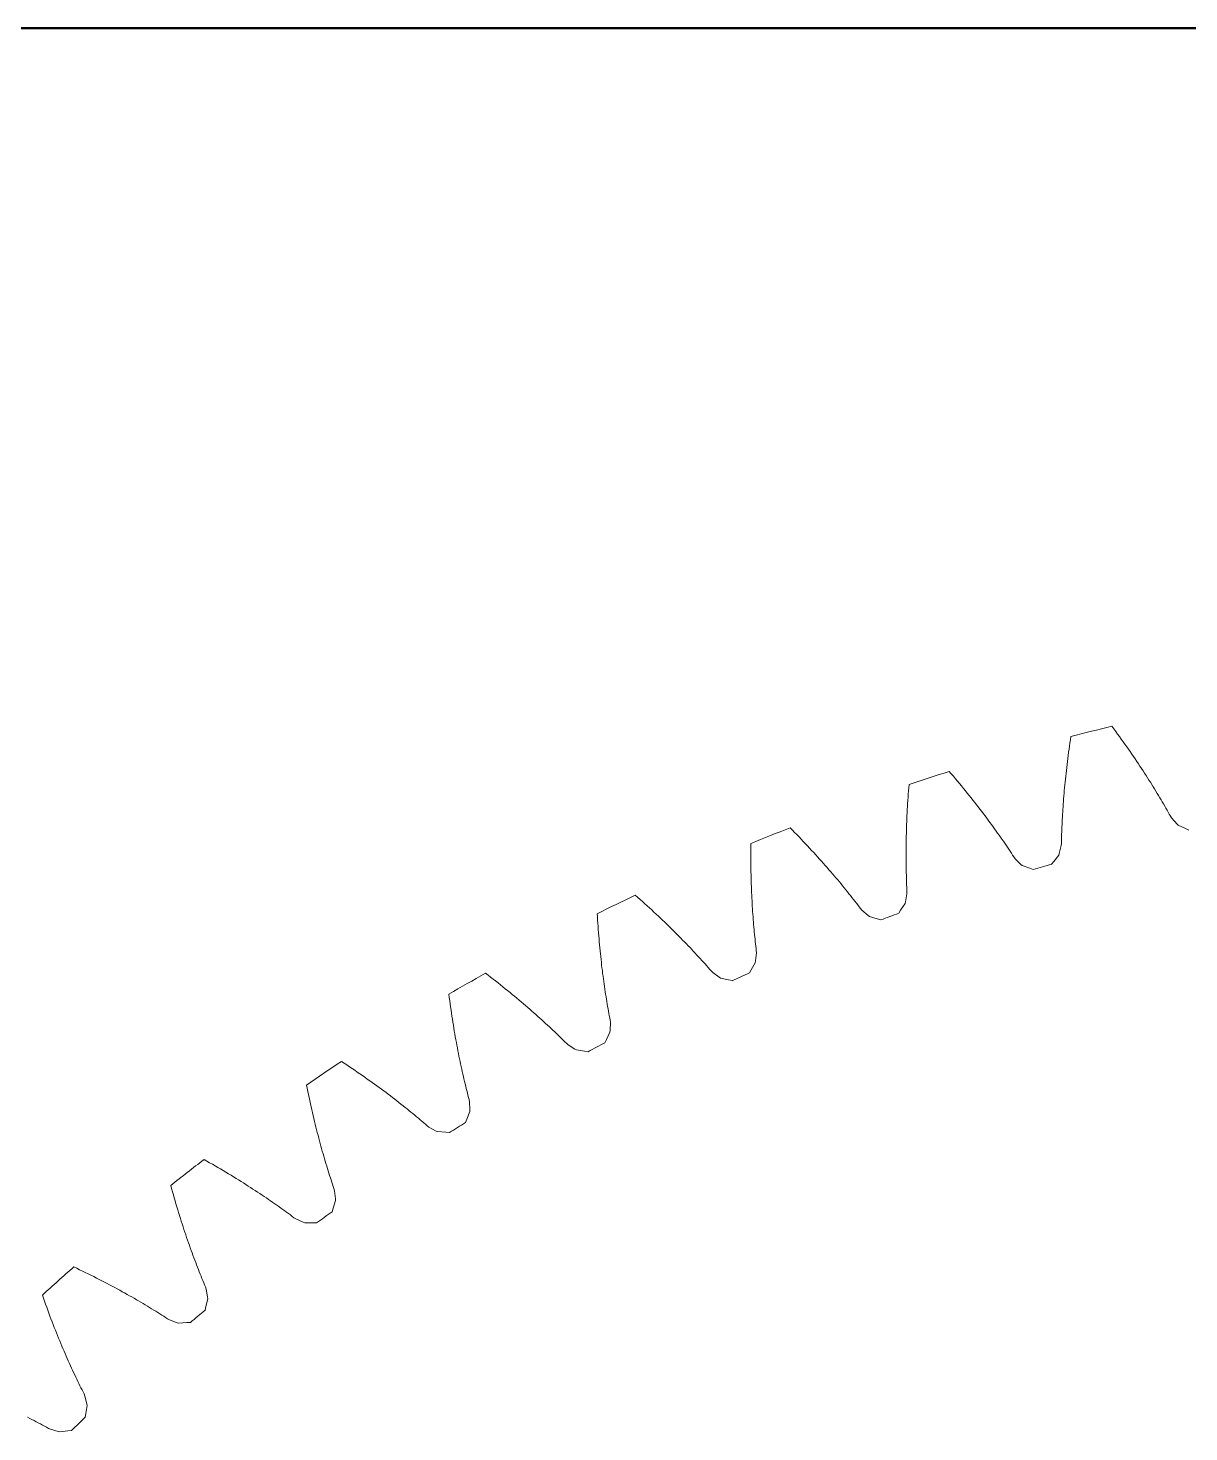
# Model space of a CAD drawing. Header units: millimetres. Extents: x 278858 to 279223, y 218711 to 219074.
# Drawn here: x 278951.92 to 278974, y 219006.14 to 219032.83 of the extents above; entities that cross this region are included whole.
import ezdxf

# ---------------------------------------------------------------- set-up
doc = ezdxf.new("R2010")
doc.units = ezdxf.units.MM
doc.header["$LTSCALE"] = 2
doc.layers.add('AM_9', color=251, linetype='Continuous', lineweight=15)
doc.layers.add('Visibile (ANSI)', color=7, linetype='Continuous', lineweight=50)

msp = doc.modelspace()

# ---------------------------------------------------------------- linework, layer by layer
at = {"layer": 'AM_9'}
for p, q in [((278972.57, 219019.508), (278972.533, 219019.557)), ((278972.606, 219019.459), (278972.57, 219019.508)), ((278971.735, 219019.242), (278971.726, 219019.181)), ((278971.744, 219019.302), (278971.735, 219019.242)), ((278971.753, 219019.363), (278971.744, 219019.302)), ((278972.642, 219019.41), (278972.606, 219019.459)), ((278972.677, 219019.361), (278972.642, 219019.41)), ((278972.712, 219019.313), (278972.677, 219019.361)), ((278972.747, 219019.264), (278972.712, 219019.313)), ((278972.781, 219019.217), (278972.747, 219019.264)), ((278972.814, 219019.169), (278972.781, 219019.217)), ((278971.695, 219018.946), (278971.687, 219018.888)), ((278971.702, 219019.004), (278971.695, 219018.946)), ((278971.71, 219019.063), (278971.702, 219019.004)), ((278971.718, 219019.122), (278971.71, 219019.063)), ((278971.726, 219019.181), (278971.718, 219019.122)), ((278972.847, 219019.122), (278972.814, 219019.169)), ((278972.88, 219019.075), (278972.847, 219019.122)), ((278972.912, 219019.028), (278972.88, 219019.075)), ((278972.944, 219018.982), (278972.912, 219019.028)), ((278972.975, 219018.936), (278972.944, 219018.982)), ((278969.479, 219018.653), (278969.439, 219018.699)), ((278971.667, 219018.718), (278971.661, 219018.662)), ((278971.673, 219018.774), (278971.667, 219018.718)), ((278971.68, 219018.831), (278971.673, 219018.774)), ((278971.687, 219018.888), (278971.68, 219018.831)), ((278973.006, 219018.89), (278972.975, 219018.936)), ((278973.037, 219018.844), (278973.006, 219018.89)), ((278973.067, 219018.799), (278973.037, 219018.844)), ((278973.096, 219018.754), (278973.067, 219018.799)), ((278973.126, 219018.71), (278973.096, 219018.754)), ((278973.154, 219018.666), (278973.126, 219018.71)), ((278968.675, 219018.451), (278968.67, 219018.39)), ((278969.519, 219018.606), (278969.479, 219018.653)), ((278969.558, 219018.56), (278969.519, 219018.606)), ((278969.597, 219018.514), (278969.558, 219018.56)), ((278969.635, 219018.468), (278969.597, 219018.514)), ((278969.673, 219018.422), (278969.635, 219018.468)), ((278969.71, 219018.377), (278969.673, 219018.422)), ((278971.638, 219018.443), (278971.633, 219018.389)), ((278971.643, 219018.497), (278971.638, 219018.443)), ((278971.649, 219018.551), (278971.643, 219018.497)), ((278971.655, 219018.606), (278971.649, 219018.551)), ((278971.661, 219018.662), (278971.655, 219018.606)), ((278973.183, 219018.622), (278973.154, 219018.666)), ((278973.211, 219018.578), (278973.183, 219018.622)), ((278973.238, 219018.535), (278973.211, 219018.578)), ((278973.265, 219018.492), (278973.238, 219018.535)), ((278973.292, 219018.449), (278973.265, 219018.492)), ((278973.318, 219018.407), (278973.292, 219018.449)), ((278968.653, 219018.149), (278968.649, 219018.089)), ((278968.656, 219018.208), (278968.653, 219018.149)), ((278968.661, 219018.268), (278968.656, 219018.208)), ((278968.665, 219018.329), (278968.661, 219018.268)), ((278968.67, 219018.39), (278968.665, 219018.329)), ((278969.747, 219018.332), (278969.71, 219018.377)), ((278969.783, 219018.287), (278969.747, 219018.332)), ((278969.819, 219018.242), (278969.783, 219018.287)), ((278969.854, 219018.198), (278969.819, 219018.242)), ((278969.889, 219018.154), (278969.854, 219018.198)), ((278969.924, 219018.11), (278969.889, 219018.154)), ((278971.615, 219018.18), (278971.611, 219018.129)), ((278971.619, 219018.232), (278971.615, 219018.18)), ((278971.623, 219018.284), (278971.619, 219018.232)), ((278971.628, 219018.336), (278971.623, 219018.284)), ((278971.633, 219018.389), (278971.628, 219018.336)), ((278973.344, 219018.365), (278973.318, 219018.407)), ((278973.37, 219018.323), (278973.344, 219018.365)), ((278973.395, 219018.282), (278973.37, 219018.323)), ((278973.42, 219018.241), (278973.395, 219018.282)), ((278973.444, 219018.2), (278973.42, 219018.241)), ((278973.468, 219018.16), (278973.444, 219018.2)), ((278973.491, 219018.12), (278973.468, 219018.16)), ((278968.639, 219017.915), (278968.636, 219017.858)), ((278968.642, 219017.973), (278968.639, 219017.915)), ((278968.645, 219018.031), (278968.642, 219017.973)), ((278968.649, 219018.089), (278968.645, 219018.031)), ((278969.958, 219018.066), (278969.924, 219018.11)), ((278969.991, 219018.023), (278969.958, 219018.066)), ((278970.024, 219017.98), (278969.991, 219018.023)), ((278970.057, 219017.938), (278970.024, 219017.98)), ((278970.089, 219017.895), (278970.057, 219017.938)), ((278970.121, 219017.853), (278970.089, 219017.895)), ((278971.594, 219017.88), (278971.591, 219017.832)), ((278971.597, 219017.929), (278971.594, 219017.88)), ((278971.6, 219017.978), (278971.597, 219017.929)), ((278971.603, 219018.028), (278971.6, 219017.978)), ((278971.607, 219018.078), (278971.603, 219018.028)), ((278971.611, 219018.129), (278971.607, 219018.078)), ((278973.515, 219018.081), (278973.491, 219018.12)), ((278973.537, 219018.041), (278973.515, 219018.081)), ((278973.56, 219018.002), (278973.537, 219018.041)), ((278973.582, 219017.964), (278973.56, 219018.002)), ((278973.603, 219017.926), (278973.582, 219017.964)), ((278973.625, 219017.888), (278973.603, 219017.926)), ((278973.645, 219017.85), (278973.625, 219017.888)), ((278966.456, 219017.584), (278966.412, 219017.628)), ((278968.627, 219017.634), (278968.625, 219017.579)), ((278968.629, 219017.689), (278968.627, 219017.634)), ((278968.631, 219017.745), (278968.629, 219017.689)), ((278968.634, 219017.801), (278968.631, 219017.745)), ((278968.636, 219017.858), (278968.634, 219017.801)), ((278970.153, 219017.811), (278970.121, 219017.853)), ((278970.183, 219017.77), (278970.153, 219017.811)), ((278970.214, 219017.728), (278970.183, 219017.77)), ((278970.244, 219017.687), (278970.214, 219017.728)), ((278970.274, 219017.647), (278970.244, 219017.687)), ((278970.303, 219017.606), (278970.274, 219017.647)), ((278971.582, 219017.644), (278971.58, 219017.598)), ((278971.584, 219017.69), (278971.582, 219017.644)), ((278971.586, 219017.737), (278971.584, 219017.69)), ((278971.588, 219017.784), (278971.586, 219017.737)), ((278971.591, 219017.832), (278971.588, 219017.784)), ((278973.669, 219017.814), (278973.645, 219017.85)), ((278973.771, 219017.699), (278973.669, 219017.814)), ((278973.795, 219017.677), (278973.771, 219017.699)), ((278973.935, 219017.614), (278973.795, 219017.677)), ((278973.998, 219017.584), (278973.935, 219017.614)), ((278966.498, 219017.54), (278966.456, 219017.584)), ((278966.541, 219017.497), (278966.498, 219017.54)), ((278966.583, 219017.453), (278966.541, 219017.497)), ((278966.624, 219017.41), (278966.583, 219017.453)), ((278966.665, 219017.367), (278966.624, 219017.41)), ((278966.705, 219017.325), (278966.665, 219017.367)), ((278968.621, 219017.418), (278968.62, 219017.365)), ((278968.62, 219017.365), (278968.62, 219017.313)), ((278968.622, 219017.471), (278968.621, 219017.418)), ((278968.624, 219017.525), (278968.622, 219017.471)), ((278968.625, 219017.579), (278968.624, 219017.525)), ((278970.332, 219017.566), (278970.303, 219017.606)), ((278970.36, 219017.527), (278970.332, 219017.566)), ((278970.388, 219017.487), (278970.36, 219017.527)), ((278970.415, 219017.448), (278970.388, 219017.487)), ((278970.442, 219017.409), (278970.415, 219017.448)), ((278970.469, 219017.371), (278970.442, 219017.409)), ((278970.495, 219017.333), (278970.469, 219017.371)), ((278971.573, 219017.376), (278971.572, 219017.334)), ((278971.574, 219017.42), (278971.573, 219017.376)), ((278971.575, 219017.464), (278971.574, 219017.42)), ((278971.577, 219017.508), (278971.575, 219017.464)), ((278971.578, 219017.553), (278971.577, 219017.508)), ((278971.58, 219017.598), (278971.578, 219017.553)), ((278965.667, 219017.265), (278965.666, 219017.204)), ((278965.666, 219017.204), (278965.666, 219017.143)), ((278965.666, 219017.143), (278965.666, 219017.083)), ((278965.666, 219017.083), (278965.666, 219017.023)), ((278965.667, 219017.327), (278965.667, 219017.265)), ((278966.745, 219017.282), (278966.705, 219017.325)), ((278966.784, 219017.24), (278966.745, 219017.282)), ((278966.823, 219017.198), (278966.784, 219017.24)), ((278966.862, 219017.156), (278966.823, 219017.198)), ((278966.9, 219017.115), (278966.862, 219017.156)), ((278966.937, 219017.073), (278966.9, 219017.115)), ((278968.619, 219017.261), (278968.618, 219017.21)), ((278968.618, 219017.21), (278968.618, 219017.159)), ((278968.618, 219017.159), (278968.618, 219017.109)), ((278968.618, 219017.109), (278968.618, 219017.059)), ((278968.62, 219017.313), (278968.619, 219017.261)), ((278970.521, 219017.295), (278970.495, 219017.333)), ((278970.547, 219017.257), (278970.521, 219017.295)), ((278970.572, 219017.22), (278970.547, 219017.257)), ((278970.596, 219017.183), (278970.572, 219017.22)), ((278970.621, 219017.146), (278970.596, 219017.183)), ((278970.644, 219017.11), (278970.621, 219017.146)), ((278970.668, 219017.074), (278970.644, 219017.11)), ((278971.522, 219017.11), (278971.427, 219016.989)), ((278971.533, 219017.141), (278971.522, 219017.11)), ((278971.569, 219017.291), (278971.533, 219017.141)), ((278971.572, 219017.334), (278971.569, 219017.291)), ((278965.666, 219017.023), (278965.667, 219016.964)), ((278965.667, 219016.964), (278965.667, 219016.905)), ((278965.667, 219016.905), (278965.668, 219016.847)), ((278965.668, 219016.847), (278965.669, 219016.789)), ((278966.974, 219017.032), (278966.937, 219017.073)), ((278967.011, 219016.992), (278966.974, 219017.032)), ((278967.047, 219016.951), (278967.011, 219016.992)), ((278967.082, 219016.911), (278967.047, 219016.951)), ((278967.117, 219016.871), (278967.082, 219016.911)), ((278967.152, 219016.831), (278967.117, 219016.871)), ((278967.186, 219016.791), (278967.152, 219016.831)), ((278968.618, 219017.059), (278968.619, 219017.01)), ((278968.619, 219017.01), (278968.619, 219016.961)), ((278968.619, 219016.961), (278968.62, 219016.913)), ((278968.62, 219016.913), (278968.62, 219016.865)), ((278968.62, 219016.865), (278968.621, 219016.817)), ((278968.621, 219016.817), (278968.622, 219016.771)), ((278970.693, 219017.039), (278970.668, 219017.074)), ((278970.803, 219016.932), (278970.693, 219017.039)), ((278970.829, 219016.911), (278970.803, 219016.932)), ((278970.974, 219016.859), (278970.829, 219016.911)), ((278971.038, 219016.833), (278970.974, 219016.859)), ((278971.427, 219016.989), (278971.386, 219016.933)), ((278965.669, 219016.789), (278965.67, 219016.732)), ((278965.67, 219016.732), (278965.672, 219016.675)), ((278965.672, 219016.675), (278965.673, 219016.619)), ((278965.673, 219016.619), (278965.675, 219016.564)), ((278965.675, 219016.564), (278965.677, 219016.508)), ((278967.22, 219016.752), (278967.186, 219016.791)), ((278967.253, 219016.713), (278967.22, 219016.752)), ((278967.286, 219016.674), (278967.253, 219016.713)), ((278967.318, 219016.636), (278967.286, 219016.674)), ((278967.35, 219016.598), (278967.318, 219016.636)), ((278967.382, 219016.56), (278967.35, 219016.598)), ((278967.413, 219016.522), (278967.382, 219016.56)), ((278968.622, 219016.771), (278968.624, 219016.724)), ((278968.624, 219016.724), (278968.625, 219016.678)), ((278968.625, 219016.678), (278968.626, 219016.633)), ((278968.626, 219016.633), (278968.628, 219016.588)), ((278968.628, 219016.588), (278968.63, 219016.544)), ((278968.63, 219016.544), (278968.632, 219016.5)), ((278963.514, 219016.307), (278963.468, 219016.347)), ((278963.56, 219016.266), (278963.514, 219016.307)), ((278965.677, 219016.508), (278965.679, 219016.454)), ((278965.679, 219016.454), (278965.681, 219016.399)), ((278965.681, 219016.399), (278965.683, 219016.346)), ((278965.683, 219016.346), (278965.686, 219016.292)), ((278965.686, 219016.292), (278965.689, 219016.24)), ((278967.444, 219016.485), (278967.413, 219016.522)), ((278967.474, 219016.447), (278967.444, 219016.485)), ((278967.503, 219016.411), (278967.474, 219016.447)), ((278967.533, 219016.374), (278967.503, 219016.411)), ((278967.562, 219016.338), (278967.533, 219016.374)), ((278967.59, 219016.302), (278967.562, 219016.338)), ((278967.618, 219016.266), (278967.59, 219016.302)), ((278968.636, 219016.371), (278968.61, 219016.219)), ((278968.632, 219016.5), (278968.634, 219016.457)), ((278968.634, 219016.457), (278968.636, 219016.414)), ((278968.636, 219016.414), (278968.636, 219016.371)), ((278963.605, 219016.226), (278963.56, 219016.266)), ((278963.65, 219016.185), (278963.605, 219016.226)), ((278963.694, 219016.145), (278963.65, 219016.185)), ((278963.738, 219016.105), (278963.694, 219016.145)), ((278963.781, 219016.065), (278963.738, 219016.105)), ((278963.824, 219016.026), (278963.781, 219016.065)), ((278963.866, 219015.987), (278963.824, 219016.026)), ((278965.689, 219016.24), (278965.692, 219016.188)), ((278965.692, 219016.188), (278965.695, 219016.136)), ((278965.695, 219016.136), (278965.698, 219016.085)), ((278965.698, 219016.085), (278965.701, 219016.034)), ((278965.701, 219016.034), (278965.705, 219015.984)), ((278967.646, 219016.231), (278967.618, 219016.266)), ((278967.673, 219016.196), (278967.646, 219016.231)), ((278967.699, 219016.161), (278967.673, 219016.196)), ((278967.726, 219016.126), (278967.699, 219016.161)), ((278967.752, 219016.092), (278967.726, 219016.126)), ((278967.78, 219016.059), (278967.752, 219016.092)), ((278967.897, 219015.96), (278967.78, 219016.059)), ((278968.515, 219016.06), (278968.478, 219016.002)), ((278968.601, 219016.187), (278968.515, 219016.06)), ((278968.61, 219016.219), (278968.601, 219016.187)), ((278962.746, 219015.995), (278962.749, 219015.934)), ((278962.749, 219015.934), (278962.753, 219015.873)), ((278962.753, 219015.873), (278962.757, 219015.812)), ((278962.757, 219015.812), (278962.761, 219015.752)), ((278962.761, 219015.752), (278962.766, 219015.692)), ((278963.908, 219015.947), (278963.866, 219015.987)), ((278963.949, 219015.908), (278963.908, 219015.947)), ((278963.99, 219015.87), (278963.949, 219015.908)), ((278964.03, 219015.831), (278963.99, 219015.87)), ((278964.07, 219015.793), (278964.03, 219015.831)), ((278964.109, 219015.755), (278964.07, 219015.793)), ((278964.148, 219015.717), (278964.109, 219015.755)), ((278965.705, 219015.984), (278965.708, 219015.934)), ((278965.708, 219015.934), (278965.712, 219015.885)), ((278965.712, 219015.885), (278965.716, 219015.836)), ((278965.716, 219015.836), (278965.72, 219015.788)), ((278965.72, 219015.788), (278965.724, 219015.74)), ((278967.924, 219015.941), (278967.897, 219015.96)), ((278968.072, 219015.899), (278967.924, 219015.941)), ((278968.138, 219015.878), (278968.072, 219015.899)), ((278962.766, 219015.692), (278962.77, 219015.633)), ((278962.77, 219015.633), (278962.775, 219015.575)), ((278962.775, 219015.575), (278962.78, 219015.517)), ((278962.78, 219015.517), (278962.785, 219015.459)), ((278964.186, 219015.679), (278964.148, 219015.717)), ((278964.224, 219015.641), (278964.186, 219015.679)), ((278964.261, 219015.604), (278964.224, 219015.641)), ((278964.298, 219015.567), (278964.261, 219015.604)), ((278964.335, 219015.53), (278964.298, 219015.567)), ((278964.37, 219015.494), (278964.335, 219015.53)), ((278964.406, 219015.457), (278964.37, 219015.494)), ((278965.724, 219015.74), (278965.728, 219015.693)), ((278965.728, 219015.693), (278965.732, 219015.647)), ((278965.732, 219015.647), (278965.737, 219015.6)), ((278965.737, 219015.6), (278965.741, 219015.555)), ((278965.741, 219015.555), (278965.746, 219015.51)), ((278965.746, 219015.51), (278965.751, 219015.465)), ((278962.785, 219015.459), (278962.79, 219015.402)), ((278962.79, 219015.402), (278962.795, 219015.346)), ((278962.795, 219015.346), (278962.801, 219015.29)), ((278962.801, 219015.29), (278962.806, 219015.234)), ((278962.806, 219015.234), (278962.812, 219015.179)), ((278964.441, 219015.421), (278964.406, 219015.457)), ((278964.475, 219015.385), (278964.441, 219015.421)), ((278964.51, 219015.35), (278964.475, 219015.385)), ((278964.543, 219015.314), (278964.51, 219015.35)), ((278964.576, 219015.279), (278964.543, 219015.314)), ((278964.609, 219015.244), (278964.576, 219015.279)), ((278964.641, 219015.209), (278964.609, 219015.244)), ((278964.673, 219015.175), (278964.641, 219015.209)), ((278965.751, 219015.465), (278965.755, 219015.421)), ((278965.755, 219015.421), (278965.76, 219015.377)), ((278965.773, 219015.249), (278965.758, 219015.096)), ((278965.76, 219015.377), (278965.765, 219015.334)), ((278965.765, 219015.334), (278965.771, 219015.292)), ((278965.771, 219015.292), (278965.773, 219015.249)), ((278962.812, 219015.179), (278962.818, 219015.125)), ((278962.818, 219015.125), (278962.824, 219015.071)), ((278962.824, 219015.071), (278962.83, 219015.018)), ((278962.83, 219015.018), (278962.836, 219014.965)), ((278962.836, 219014.965), (278962.843, 219014.912)), ((278964.704, 219015.141), (278964.673, 219015.175)), ((278964.735, 219015.107), (278964.704, 219015.141)), ((278964.766, 219015.073), (278964.735, 219015.107)), ((278964.796, 219015.04), (278964.766, 219015.073)), ((278964.825, 219015.007), (278964.796, 219015.04)), ((278964.854, 219014.974), (278964.825, 219015.007)), ((278964.883, 219014.941), (278964.854, 219014.974)), ((278964.911, 219014.909), (278964.883, 219014.941)), ((278965.752, 219015.063), (278965.675, 219014.93)), ((278965.758, 219015.096), (278965.752, 219015.063)), ((278960.669, 219014.827), (278960.62, 219014.865)), ((278960.717, 219014.79), (278960.669, 219014.827)), ((278960.765, 219014.753), (278960.717, 219014.79)), ((278960.813, 219014.716), (278960.765, 219014.753)), ((278960.86, 219014.679), (278960.813, 219014.716)), ((278960.906, 219014.642), (278960.86, 219014.679)), ((278962.843, 219014.912), (278962.849, 219014.861)), ((278962.849, 219014.861), (278962.856, 219014.809)), ((278962.856, 219014.809), (278962.863, 219014.758)), ((278962.863, 219014.758), (278962.87, 219014.708)), ((278962.87, 219014.708), (278962.876, 219014.658)), ((278964.941, 219014.878), (278964.911, 219014.909)), ((278965.065, 219014.787), (278964.941, 219014.878)), ((278965.093, 219014.77), (278965.065, 219014.787)), ((278965.244, 219014.738), (278965.093, 219014.77)), ((278965.311, 219014.722), (278965.244, 219014.738)), ((278965.675, 219014.93), (278965.642, 219014.869)), ((278959.924, 219014.463), (278959.932, 219014.402)), ((278960.952, 219014.605), (278960.906, 219014.642)), ((278960.997, 219014.569), (278960.952, 219014.605)), ((278961.042, 219014.533), (278960.997, 219014.569)), ((278961.087, 219014.497), (278961.042, 219014.533)), ((278961.13, 219014.461), (278961.087, 219014.497)), ((278961.174, 219014.425), (278961.13, 219014.461)), ((278961.217, 219014.389), (278961.174, 219014.425)), ((278962.876, 219014.658), (278962.884, 219014.609)), ((278962.884, 219014.609), (278962.891, 219014.56)), ((278962.891, 219014.56), (278962.898, 219014.512)), ((278962.898, 219014.512), (278962.905, 219014.464)), ((278962.905, 219014.464), (278962.913, 219014.417)), ((278962.913, 219014.417), (278962.92, 219014.37)), ((278959.932, 219014.402), (278959.94, 219014.341)), ((278959.94, 219014.341), (278959.948, 219014.281)), ((278959.948, 219014.281), (278959.957, 219014.222)), ((278959.957, 219014.222), (278959.965, 219014.162)), ((278959.965, 219014.162), (278959.974, 219014.104)), ((278961.259, 219014.354), (278961.217, 219014.389)), ((278961.301, 219014.318), (278961.259, 219014.354)), ((278961.342, 219014.283), (278961.301, 219014.318)), ((278961.383, 219014.248), (278961.342, 219014.283)), ((278961.423, 219014.213), (278961.383, 219014.248)), ((278961.463, 219014.179), (278961.423, 219014.213)), ((278961.503, 219014.144), (278961.463, 219014.179)), ((278961.541, 219014.11), (278961.503, 219014.144)), ((278962.92, 219014.37), (278962.928, 219014.324)), ((278962.928, 219014.324), (278962.935, 219014.278)), ((278962.935, 219014.278), (278962.943, 219014.233)), ((278962.943, 219014.233), (278962.951, 219014.188)), ((278962.951, 219014.188), (278962.959, 219014.144)), ((278962.959, 219014.144), (278962.967, 219014.1)), ((278959.974, 219014.104), (278959.983, 219014.046)), ((278959.983, 219014.046), (278959.992, 219013.988)), ((278959.992, 219013.988), (278960.001, 219013.931)), ((278960.001, 219013.931), (278960.01, 219013.875)), ((278960.01, 219013.875), (278960.019, 219013.819)), ((278961.58, 219014.076), (278961.541, 219014.11)), ((278961.618, 219014.042), (278961.58, 219014.076)), ((278961.655, 219014.009), (278961.618, 219014.042)), ((278961.692, 219013.975), (278961.655, 219014.009)), ((278961.729, 219013.942), (278961.692, 219013.975)), ((278961.765, 219013.909), (278961.729, 219013.942)), ((278961.8, 219013.876), (278961.765, 219013.909)), ((278961.835, 219013.844), (278961.8, 219013.876)), ((278962.967, 219014.1), (278962.975, 219014.057)), ((278962.975, 219014.057), (278962.983, 219014.015)), ((278962.983, 219014.015), (278962.991, 219013.972)), ((278962.991, 219013.972), (278962.996, 219013.93)), ((278962.996, 219013.93), (278962.992, 219013.776)), ((278960.019, 219013.819), (278960.028, 219013.763)), ((278960.028, 219013.763), (278960.038, 219013.708)), ((278960.038, 219013.708), (278960.047, 219013.654)), ((278960.047, 219013.654), (278960.057, 219013.6)), ((278961.87, 219013.811), (278961.835, 219013.844)), ((278961.904, 219013.779), (278961.87, 219013.811)), ((278961.937, 219013.747), (278961.904, 219013.779)), ((278961.971, 219013.716), (278961.937, 219013.747)), ((278962.003, 219013.684), (278961.971, 219013.716)), ((278962.036, 219013.653), (278962.003, 219013.684)), ((278962.067, 219013.622), (278962.036, 219013.653)), ((278962.099, 219013.591), (278962.067, 219013.622)), ((278962.988, 219013.743), (278962.92, 219013.605)), ((278962.992, 219013.776), (278962.988, 219013.743)), ((278960.057, 219013.6), (278960.067, 219013.547)), ((278960.067, 219013.547), (278960.077, 219013.494)), ((278960.077, 219013.494), (278960.087, 219013.442)), ((278960.087, 219013.442), (278960.097, 219013.39)), ((278960.097, 219013.39), (278960.107, 219013.338)), ((278962.129, 219013.561), (278962.099, 219013.591)), ((278962.16, 219013.531), (278962.129, 219013.561)), ((278962.192, 219013.502), (278962.16, 219013.531)), ((278962.322, 219013.42), (278962.192, 219013.502)), ((278962.351, 219013.405), (278962.322, 219013.42)), ((278962.504, 219013.384), (278962.351, 219013.405)), ((278962.572, 219013.372), (278962.504, 219013.384)), ((278962.92, 219013.605), (278962.892, 219013.542)), ((278957.934, 219013.153), (278957.882, 219013.187)), ((278957.985, 219013.119), (278957.934, 219013.153)), ((278958.035, 219013.086), (278957.985, 219013.119)), ((278958.085, 219013.052), (278958.035, 219013.086)), ((278960.107, 219013.338), (278960.117, 219013.288)), ((278960.117, 219013.288), (278960.127, 219013.237)), ((278960.127, 219013.237), (278960.137, 219013.188)), ((278960.137, 219013.188), (278960.148, 219013.138)), ((278960.148, 219013.138), (278960.158, 219013.09)), ((278960.158, 219013.09), (278960.169, 219013.042)), ((278958.134, 219013.018), (278958.085, 219013.052)), ((278958.183, 219012.985), (278958.134, 219013.018)), ((278958.232, 219012.952), (278958.183, 219012.985)), ((278958.279, 219012.918), (278958.232, 219012.952)), ((278958.327, 219012.885), (278958.279, 219012.918)), ((278958.373, 219012.852), (278958.327, 219012.885)), ((278958.42, 219012.82), (278958.373, 219012.852)), ((278958.465, 219012.787), (278958.42, 219012.82)), ((278960.169, 219013.042), (278960.179, 219012.994)), ((278960.179, 219012.994), (278960.19, 219012.947)), ((278960.19, 219012.947), (278960.201, 219012.9)), ((278960.201, 219012.9), (278960.211, 219012.854)), ((278960.211, 219012.854), (278960.222, 219012.808)), ((278960.222, 219012.808), (278960.233, 219012.763)), ((278957.216, 219012.738), (278957.228, 219012.678)), ((278957.228, 219012.678), (278957.241, 219012.618)), ((278957.241, 219012.618), (278957.253, 219012.558)), ((278957.253, 219012.558), (278957.266, 219012.499)), ((278958.511, 219012.754), (278958.465, 219012.787)), ((278958.555, 219012.722), (278958.511, 219012.754)), ((278958.6, 219012.69), (278958.555, 219012.722)), ((278958.643, 219012.657), (278958.6, 219012.69)), ((278958.687, 219012.625), (278958.643, 219012.657)), ((278958.729, 219012.593), (278958.687, 219012.625)), ((278958.771, 219012.562), (278958.729, 219012.593)), ((278958.813, 219012.53), (278958.771, 219012.562)), ((278960.233, 219012.763), (278960.244, 219012.719)), ((278960.244, 219012.719), (278960.255, 219012.675)), ((278960.255, 219012.675), (278960.266, 219012.631)), ((278960.266, 219012.631), (278960.277, 219012.588)), ((278960.277, 219012.588), (278960.288, 219012.546)), ((278960.288, 219012.546), (278960.298, 219012.504)), ((278957.266, 219012.499), (278957.278, 219012.441)), ((278957.278, 219012.441), (278957.291, 219012.383)), ((278957.291, 219012.383), (278957.304, 219012.326)), ((278957.304, 219012.326), (278957.317, 219012.269)), ((278958.854, 219012.499), (278958.813, 219012.53)), ((278958.895, 219012.467), (278958.854, 219012.499)), ((278958.935, 219012.436), (278958.895, 219012.467)), ((278958.975, 219012.405), (278958.935, 219012.436)), ((278959.014, 219012.375), (278958.975, 219012.405)), ((278959.053, 219012.344), (278959.014, 219012.375)), ((278959.091, 219012.314), (278959.053, 219012.344)), ((278959.129, 219012.284), (278959.091, 219012.314)), ((278959.166, 219012.254), (278959.129, 219012.284)), ((278960.298, 219012.504), (278960.309, 219012.462)), ((278960.309, 219012.462), (278960.318, 219012.42)), ((278960.318, 219012.42), (278960.324, 219012.267)), ((278957.317, 219012.269), (278957.33, 219012.213)), ((278957.33, 219012.213), (278957.343, 219012.157)), ((278957.343, 219012.157), (278957.356, 219012.102)), ((278957.356, 219012.102), (278957.369, 219012.047)), ((278957.369, 219012.047), (278957.382, 219011.993)), ((278959.203, 219012.224), (278959.166, 219012.254)), ((278959.239, 219012.194), (278959.203, 219012.224)), ((278959.275, 219012.165), (278959.239, 219012.194)), ((278959.31, 219012.135), (278959.275, 219012.165)), ((278959.345, 219012.106), (278959.31, 219012.135)), ((278959.379, 219012.077), (278959.345, 219012.106)), ((278959.413, 219012.049), (278959.379, 219012.077)), ((278959.446, 219012.02), (278959.413, 219012.049)), ((278959.479, 219011.992), (278959.446, 219012.02)), ((278960.265, 219012.091), (278960.241, 219012.026)), ((278960.323, 219012.234), (278960.265, 219012.091)), ((278960.324, 219012.267), (278960.323, 219012.234)), ((278957.382, 219011.993), (278957.396, 219011.939)), ((278957.396, 219011.939), (278957.409, 219011.886)), ((278957.409, 219011.886), (278957.422, 219011.834)), ((278957.422, 219011.834), (278957.436, 219011.782)), ((278957.436, 219011.782), (278957.449, 219011.73)), ((278959.512, 219011.964), (278959.479, 219011.992)), ((278959.546, 219011.937), (278959.512, 219011.964)), ((278959.681, 219011.864), (278959.546, 219011.937)), ((278959.711, 219011.852), (278959.681, 219011.864)), ((278959.865, 219011.841), (278959.711, 219011.852)), ((278959.934, 219011.834), (278959.865, 219011.841)), ((278957.449, 219011.73), (278957.463, 219011.679)), ((278957.463, 219011.679), (278957.477, 219011.629)), ((278957.477, 219011.629), (278957.49, 219011.579)), ((278957.49, 219011.579), (278957.504, 219011.529)), ((278957.504, 219011.529), (278957.518, 219011.481)), ((278957.518, 219011.481), (278957.532, 219011.432)), ((278955.322, 219011.293), (278955.268, 219011.323)), ((278955.375, 219011.262), (278955.322, 219011.293)), ((278955.428, 219011.232), (278955.375, 219011.262)), ((278955.48, 219011.202), (278955.428, 219011.232)), ((278957.532, 219011.432), (278957.546, 219011.384)), ((278957.546, 219011.384), (278957.559, 219011.337)), ((278957.559, 219011.337), (278957.573, 219011.29)), ((278957.573, 219011.29), (278957.587, 219011.244)), ((278957.587, 219011.244), (278957.601, 219011.198)), ((278955.532, 219011.172), (278955.48, 219011.202)), ((278955.583, 219011.142), (278955.532, 219011.172)), ((278955.633, 219011.112), (278955.583, 219011.142)), ((278955.683, 219011.082), (278955.633, 219011.112)), ((278955.733, 219011.053), (278955.683, 219011.082)), ((278955.782, 219011.023), (278955.733, 219011.053)), ((278955.83, 219010.993), (278955.782, 219011.023)), ((278955.878, 219010.964), (278955.83, 219010.993)), ((278955.925, 219010.935), (278955.878, 219010.964)), ((278957.601, 219011.198), (278957.615, 219011.153)), ((278957.615, 219011.153), (278957.629, 219011.108)), ((278957.629, 219011.108), (278957.643, 219011.064)), ((278957.643, 219011.064), (278957.657, 219011.02)), ((278957.657, 219011.02), (278957.671, 219010.977)), ((278957.671, 219010.977), (278957.685, 219010.934)), ((278954.635, 219010.828), (278954.652, 219010.769)), ((278954.652, 219010.769), (278954.668, 219010.71)), ((278954.668, 219010.71), (278954.685, 219010.651)), ((278955.972, 219010.905), (278955.925, 219010.935)), ((278956.019, 219010.876), (278955.972, 219010.905)), ((278956.065, 219010.847), (278956.019, 219010.876)), ((278956.11, 219010.818), (278956.065, 219010.847)), ((278956.155, 219010.789), (278956.11, 219010.818)), ((278956.199, 219010.761), (278956.155, 219010.789)), ((278956.243, 219010.732), (278956.199, 219010.761)), ((278956.286, 219010.704), (278956.243, 219010.732)), ((278956.329, 219010.675), (278956.286, 219010.704)), ((278956.371, 219010.647), (278956.329, 219010.675)), ((278957.685, 219010.934), (278957.699, 219010.892)), ((278957.699, 219010.892), (278957.712, 219010.851)), ((278957.712, 219010.851), (278957.726, 219010.81)), ((278957.726, 219010.81), (278957.74, 219010.769)), ((278957.74, 219010.769), (278957.752, 219010.727)), ((278957.752, 219010.727), (278957.769, 219010.575)), ((278954.685, 219010.651), (278954.701, 219010.593)), ((278954.701, 219010.593), (278954.718, 219010.536)), ((278954.718, 219010.536), (278954.735, 219010.479)), ((278954.735, 219010.479), (278954.751, 219010.423)), ((278954.751, 219010.423), (278954.768, 219010.367)), ((278956.413, 219010.619), (278956.371, 219010.647)), ((278956.454, 219010.591), (278956.413, 219010.619)), ((278956.495, 219010.563), (278956.454, 219010.591)), ((278956.535, 219010.536), (278956.495, 219010.563)), ((278956.575, 219010.508), (278956.535, 219010.536)), ((278956.614, 219010.481), (278956.575, 219010.508)), ((278956.653, 219010.454), (278956.614, 219010.481)), ((278956.691, 219010.427), (278956.653, 219010.454)), ((278956.729, 219010.4), (278956.691, 219010.427)), ((278957.769, 219010.542), (278957.722, 219010.395)), ((278957.769, 219010.575), (278957.769, 219010.542)), ((278954.768, 219010.367), (278954.785, 219010.312)), ((278954.785, 219010.312), (278954.802, 219010.257)), ((278954.802, 219010.257), (278954.819, 219010.203)), ((278954.819, 219010.203), (278954.836, 219010.15)), ((278954.836, 219010.15), (278954.853, 219010.097)), ((278956.766, 219010.373), (278956.729, 219010.4)), ((278956.803, 219010.346), (278956.766, 219010.373)), ((278956.839, 219010.32), (278956.803, 219010.346)), ((278956.875, 219010.294), (278956.839, 219010.32)), ((278956.91, 219010.268), (278956.875, 219010.294)), ((278956.945, 219010.242), (278956.91, 219010.268)), ((278956.979, 219010.216), (278956.945, 219010.242)), ((278957.015, 219010.192), (278956.979, 219010.216)), ((278957.155, 219010.129), (278957.015, 219010.192)), ((278957.722, 219010.395), (278957.702, 219010.329)), ((278954.853, 219010.097), (278954.87, 219010.044)), ((278954.87, 219010.044), (278954.887, 219009.992)), ((278954.887, 219009.992), (278954.904, 219009.941)), ((278954.904, 219009.941), (278954.921, 219009.89)), ((278954.921, 219009.89), (278954.938, 219009.839)), ((278957.186, 219010.118), (278957.155, 219010.129)), ((278957.34, 219010.118), (278957.186, 219010.118)), ((278957.409, 219010.116), (278957.34, 219010.118)), ((278954.938, 219009.839), (278954.955, 219009.789)), ((278954.955, 219009.789), (278954.972, 219009.74)), ((278954.972, 219009.74), (278954.99, 219009.691)), ((278954.99, 219009.691), (278955.007, 219009.643)), ((278955.007, 219009.643), (278955.024, 219009.595)), ((278955.024, 219009.595), (278955.041, 219009.547)), ((278955.041, 219009.547), (278955.058, 219009.501)), ((278955.058, 219009.501), (278955.075, 219009.454)), ((278955.075, 219009.454), (278955.092, 219009.409)), ((278955.092, 219009.409), (278955.11, 219009.364)), ((278955.11, 219009.364), (278955.127, 219009.319)), ((278952.847, 219009.254), (278952.791, 219009.281)), ((278952.902, 219009.228), (278952.847, 219009.254)), ((278952.956, 219009.201), (278952.902, 219009.228)), ((278953.01, 219009.175), (278952.956, 219009.201)), ((278953.064, 219009.148), (278953.01, 219009.175)), ((278953.117, 219009.122), (278953.064, 219009.148)), ((278953.17, 219009.096), (278953.117, 219009.122)), ((278953.222, 219009.07), (278953.17, 219009.096)), ((278955.127, 219009.319), (278955.144, 219009.275)), ((278955.144, 219009.275), (278955.161, 219009.231)), ((278955.161, 219009.231), (278955.178, 219009.188)), ((278955.178, 219009.188), (278955.195, 219009.145)), ((278955.195, 219009.145), (278955.211, 219009.103)), ((278955.211, 219009.103), (278955.228, 219009.062)), ((278953.273, 219009.043), (278953.222, 219009.07)), ((278953.324, 219009.017), (278953.273, 219009.043)), ((278953.374, 219008.991), (278953.324, 219009.017)), ((278953.424, 219008.965), (278953.374, 219008.991)), ((278953.473, 219008.939), (278953.424, 219008.965)), ((278953.522, 219008.913), (278953.473, 219008.939)), ((278953.57, 219008.887), (278953.522, 219008.913)), ((278953.618, 219008.862), (278953.57, 219008.887)), ((278953.665, 219008.836), (278953.618, 219008.862)), ((278953.712, 219008.81), (278953.665, 219008.836)), ((278953.758, 219008.785), (278953.712, 219008.81)), ((278955.228, 219009.062), (278955.245, 219009.021)), ((278955.245, 219009.021), (278955.262, 219008.98)), ((278955.262, 219008.98), (278955.279, 219008.94)), ((278955.279, 219008.94), (278955.295, 219008.901)), ((278955.295, 219008.901), (278955.31, 219008.86)), ((278955.31, 219008.86), (278955.337, 219008.709)), ((278952.194, 219008.743), (278952.214, 219008.685)), ((278952.214, 219008.685), (278952.235, 219008.627)), ((278952.235, 219008.627), (278952.255, 219008.57)), ((278952.255, 219008.57), (278952.276, 219008.513)), ((278953.804, 219008.759), (278953.758, 219008.785)), ((278953.849, 219008.734), (278953.804, 219008.759)), ((278953.894, 219008.709), (278953.849, 219008.734)), ((278953.938, 219008.684), (278953.894, 219008.709)), ((278953.982, 219008.658), (278953.938, 219008.684)), ((278954.025, 219008.633), (278953.982, 219008.658)), ((278954.067, 219008.609), (278954.025, 219008.633)), ((278954.109, 219008.584), (278954.067, 219008.609)), ((278954.151, 219008.559), (278954.109, 219008.584)), ((278954.192, 219008.534), (278954.151, 219008.559)), ((278955.34, 219008.676), (278955.303, 219008.527)), ((278955.337, 219008.709), (278955.34, 219008.676)), ((278952.276, 219008.513), (278952.297, 219008.457)), ((278952.297, 219008.457), (278952.317, 219008.402)), ((278952.317, 219008.402), (278952.338, 219008.347)), ((278952.338, 219008.347), (278952.358, 219008.293)), ((278952.358, 219008.293), (278952.379, 219008.239)), ((278954.232, 219008.51), (278954.192, 219008.534)), ((278954.272, 219008.486), (278954.232, 219008.51)), ((278954.312, 219008.461), (278954.272, 219008.486)), ((278954.351, 219008.437), (278954.312, 219008.461)), ((278954.389, 219008.413), (278954.351, 219008.437)), ((278954.427, 219008.39), (278954.389, 219008.413)), ((278954.465, 219008.366), (278954.427, 219008.39)), ((278954.502, 219008.342), (278954.465, 219008.366)), ((278954.538, 219008.319), (278954.502, 219008.342)), ((278954.575, 219008.296), (278954.538, 219008.319)), ((278954.612, 219008.274), (278954.575, 219008.296)), ((278954.756, 219008.221), (278954.612, 219008.274)), ((278955.303, 219008.527), (278955.288, 219008.459)), ((278952.379, 219008.239), (278952.4, 219008.185)), ((278952.4, 219008.185), (278952.42, 219008.132)), ((278952.42, 219008.132), (278952.441, 219008.08)), ((278952.441, 219008.08), (278952.462, 219008.028)), ((278952.462, 219008.028), (278952.482, 219007.977)), ((278954.788, 219008.212), (278954.756, 219008.221)), ((278954.941, 219008.223), (278954.788, 219008.212)), ((278955.011, 219008.226), (278954.941, 219008.223)), ((278952.482, 219007.977), (278952.503, 219007.926)), ((278952.503, 219007.926), (278952.524, 219007.876)), ((278952.524, 219007.876), (278952.544, 219007.827)), ((278952.544, 219007.827), (278952.565, 219007.777)), ((278952.565, 219007.777), (278952.586, 219007.729)), ((278952.586, 219007.729), (278952.606, 219007.681)), ((278952.606, 219007.681), (278952.627, 219007.633)), ((278952.627, 219007.633), (278952.647, 219007.586)), ((278952.647, 219007.586), (278952.668, 219007.54)), ((278952.668, 219007.54), (278952.688, 219007.494)), ((278952.688, 219007.494), (278952.708, 219007.448)), ((278952.708, 219007.448), (278952.729, 219007.403)), ((278952.729, 219007.403), (278952.749, 219007.359)), ((278952.749, 219007.359), (278952.769, 219007.315)), ((278952.769, 219007.315), (278952.789, 219007.272)), ((278952.789, 219007.272), (278952.809, 219007.229)), ((278952.809, 219007.229), (278952.829, 219007.186)), ((278952.829, 219007.186), (278952.849, 219007.145)), ((278952.849, 219007.145), (278952.869, 219007.103)), ((278952.869, 219007.103), (278952.889, 219007.062)), ((278952.889, 219007.062), (278952.909, 219007.022)), ((278952.909, 219007.022), (278952.928, 219006.982)), ((278952.928, 219006.982), (278952.948, 219006.943)), ((278952.948, 219006.943), (278952.967, 219006.904)), ((278952.967, 219006.904), (278952.987, 219006.866)), ((278952.987, 219006.866), (278953.004, 219006.826)), ((278953.004, 219006.826), (278953.042, 219006.678)), ((278953.042, 219006.678), (278953.047, 219006.645)), ((278951.954, 219006.402), (278951.911, 219006.424)), ((278951.995, 219006.381), (278951.954, 219006.402)), ((278953.02, 219006.494), (278953.01, 219006.425)), ((278953.047, 219006.645), (278953.02, 219006.494)), ((278952.036, 219006.359), (278951.995, 219006.381)), ((278952.077, 219006.338), (278952.036, 219006.359)), ((278952.117, 219006.317), (278952.077, 219006.338)), ((278952.157, 219006.296), (278952.117, 219006.317)), ((278952.196, 219006.275), (278952.157, 219006.296)), ((278952.234, 219006.254), (278952.196, 219006.275)), ((278952.272, 219006.233), (278952.234, 219006.254)), ((278952.31, 219006.212), (278952.272, 219006.233)), ((278952.349, 219006.194), (278952.31, 219006.212)), ((278952.496, 219006.151), (278952.349, 219006.194)), ((278952.529, 219006.144), (278952.496, 219006.151)), ((278952.681, 219006.166), (278952.529, 219006.144)), ((278952.75, 219006.173), (278952.681, 219006.166))]:
    msp.add_line(p, q, dxfattribs=at)
for radius, start, end in [(46, 103.4996, 104.5004), (46, 107.4996, 108.5004), (46, 111.4996, 112.5004), (43.75, 105.7628, 106.2372), (46, 115.4996, 116.5004), (43.75, 109.7628, 110.2372), (46, 119.4996, 120.5004), (43.75, 113.7628, 114.2372), (43.75, 117.7628, 118.2372), (46, 123.4996, 124.5004), (43.75, 121.7628, 122.2372), (46, 127.4996, 128.5004), (43.75, 125.7628, 126.2372), (46, 131.4996, 132.5004), (43.75, 129.7628, 130.2372), (43.75, 133.7628, 134.2372)]:
    msp.add_arc((278983.271, 218974.828), radius, start, end, dxfattribs=at)
at = {"layer": 'Visibile (ANSI)'}
msp.add_line((278884.271, 219032.828), (279049.271, 219032.828), dxfattribs=at)

doc.saveas('drawing.dxf')
